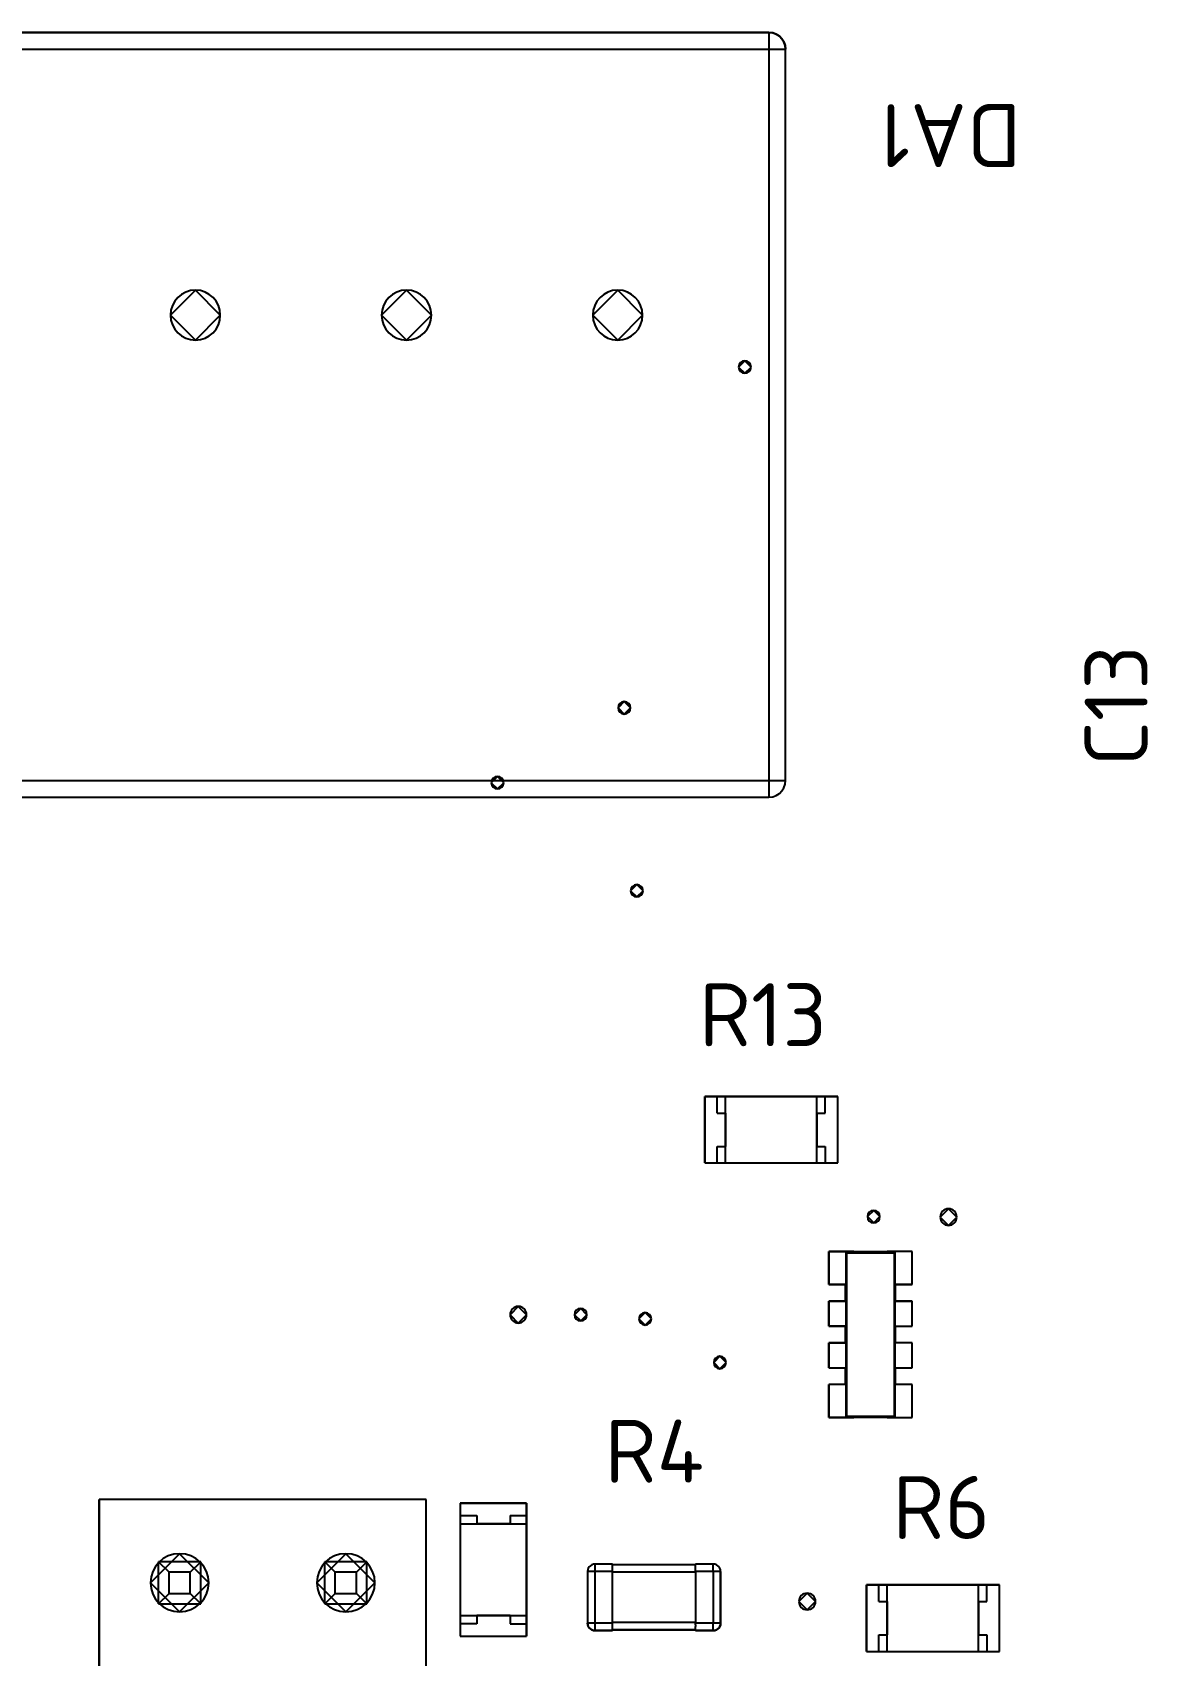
# Model space of a CAD drawing. Header units: inches. Extents: x 5 to 589, y -420 to -5.
# Drawn here: x 98.04 to 124.87, y -105.65 to -66.6 of the extents above; entities that cross this region are included whole.
import ezdxf

# ---------------------------------------------------------------- set-up
doc = ezdxf.new("R2010")
doc.units = ezdxf.units.IN
doc.header["$MEASUREMENT"] = 0
doc.styles.add('ISOCPEUR0', font='isocpeur.ttf', dxfattribs={"height": 2.87999})

msp = doc.modelspace()

# ---------------------------------------------------------------- linework, layer by layer
at = {"color": 7, "true_color": 0xffffff}
for p, q in [((115.763, -66.604), (72.963, -66.604)), ((72.963, -66.604), (115.763, -66.604)), ((115.853, -66.614), (115.763, -66.604)), ((115.763, -66.604), (115.853, -66.614)), ((115.763, -66.604), (115.763, -66.614)), ((115.763, -66.614), (115.763, -66.644)), ((115.763, -66.644), (115.763, -66.692)), ((115.763, -66.692), (115.763, -66.754)), ((115.763, -66.754), (115.763, -66.83)), ((115.937, -66.644), (115.853, -66.614)), ((115.853, -66.614), (115.937, -66.644)), ((116.013, -66.692), (115.937, -66.644)), ((115.937, -66.644), (116.013, -66.692)), ((116.075, -66.754), (116.013, -66.692)), ((116.013, -66.692), (116.075, -66.754)), ((116.123, -66.83), (116.075, -66.754)), ((116.075, -66.754), (116.123, -66.83)), ((72.963, -67.004), (115.763, -67.004)), ((115.763, -66.83), (115.763, -66.914)), ((115.763, -66.914), (115.763, -67.004)), ((115.763, -67.004), (115.763, -84.604)), ((115.763, -67.004), (115.853, -67.004)), ((115.853, -67.004), (115.937, -67.004)), ((115.937, -67.004), (116.013, -67.004)), ((116.013, -67.004), (116.075, -67.004)), ((116.075, -67.004), (116.123, -67.004)), ((116.153, -66.914), (116.123, -66.83)), ((116.123, -66.83), (116.153, -66.914)), ((116.123, -67.004), (116.153, -67.004)), ((116.163, -67.004), (116.153, -66.914)), ((116.153, -66.914), (116.163, -67.004)), ((116.153, -67.004), (116.163, -67.004)), ((116.163, -84.604), (116.163, -67.004)), ((116.163, -84.604), (116.163, -67.004)), ((72.963, -84.604), (115.763, -84.604)), ((115.763, -84.604), (115.763, -84.692)), ((115.763, -84.604), (115.853, -84.604)), ((115.763, -84.692), (115.763, -84.778)), ((115.853, -84.604), (115.937, -84.604)), ((115.937, -84.604), (116.013, -84.604)), ((116.013, -84.604), (116.075, -84.604)), ((116.075, -84.604), (116.123, -84.604)), ((116.123, -84.604), (116.153, -84.604)), ((116.123, -84.778), (116.153, -84.692)), ((116.123, -84.778), (116.153, -84.692)), ((116.153, -84.692), (116.163, -84.604)), ((116.153, -84.692), (116.163, -84.604)), ((116.153, -84.604), (116.163, -84.604)), ((72.963, -85.004), (115.763, -85.004)), ((72.963, -85.004), (115.763, -85.004)), ((115.763, -84.778), (115.763, -84.854)), ((115.763, -84.854), (115.763, -84.916)), ((115.763, -84.916), (115.763, -84.964)), ((115.763, -84.964), (115.763, -84.994)), ((115.763, -85.004), (115.853, -84.994)), ((115.763, -85.004), (115.853, -84.994)), ((115.763, -84.994), (115.763, -85.004)), ((115.853, -84.994), (115.937, -84.964)), ((115.853, -84.994), (115.937, -84.964)), ((115.937, -84.964), (116.013, -84.916)), ((115.937, -84.964), (116.013, -84.916)), ((116.013, -84.916), (116.075, -84.854)), ((116.013, -84.916), (116.075, -84.854)), ((116.075, -84.854), (116.123, -84.778)), ((116.075, -84.854), (116.123, -84.778)), ((114.217, -92.204), (114.217, -93.804)), ((114.517, -92.204), (114.217, -92.204)), ((114.217, -93.804), (114.217, -92.204)), ((114.217, -92.204), (114.517, -92.204)), ((114.717, -92.204), (114.517, -92.204)), ((114.517, -92.204), (117.117, -92.204)), ((114.517, -92.604), (114.517, -92.204)), ((116.917, -92.204), (114.717, -92.204)), ((114.717, -92.204), (116.917, -92.204)), ((114.717, -93.804), (114.717, -92.204)), ((117.117, -92.204), (116.917, -92.204)), ((116.917, -93.804), (116.917, -92.204)), ((117.417, -92.204), (117.117, -92.204)), ((117.117, -92.604), (117.117, -92.204)), ((117.117, -92.204), (117.417, -92.204)), ((117.417, -93.804), (117.417, -92.204)), ((117.417, -93.804), (117.417, -92.204)), ((114.517, -92.604), (114.717, -92.604)), ((114.717, -92.604), (114.717, -93.404)), ((116.917, -92.604), (117.117, -92.604)), ((116.917, -92.604), (116.917, -93.404)), ((114.517, -93.404), (114.717, -93.404)), ((114.517, -93.804), (114.517, -93.404)), ((116.917, -93.404), (117.117, -93.404)), ((117.117, -93.404), (117.117, -93.804)), ((114.217, -93.804), (114.517, -93.804)), ((114.217, -93.804), (114.517, -93.804)), ((114.517, -93.804), (114.717, -93.804)), ((114.517, -93.804), (117.117, -93.804)), ((114.717, -93.804), (116.917, -93.804)), ((114.717, -93.804), (116.917, -93.804)), ((116.917, -93.804), (117.117, -93.804)), ((117.117, -93.804), (117.417, -93.804)), ((117.117, -93.804), (117.417, -93.804)), ((117.617, -95.93), (117.207, -95.93)), ((117.207, -95.93), (117.207, -96.73)), ((117.207, -96.73), (117.207, -95.93)), ((117.207, -95.93), (117.617, -95.93)), ((117.807, -95.93), (117.617, -95.93)), ((117.617, -95.95), (117.617, -95.93)), ((117.617, -95.93), (117.807, -95.93)), ((117.617, -95.94), (118.797, -95.94)), ((117.617, -96.73), (117.617, -95.95)), ((117.633, -95.966), (117.617, -95.95)), ((117.617, -95.95), (118.797, -95.95)), ((117.633, -99.894), (117.633, -95.966)), ((117.633, -95.966), (118.781, -95.966)), ((117.807, -95.94), (117.807, -95.93)), ((117.807, -95.94), (117.807, -95.93)), ((118.607, -95.94), (117.807, -95.94)), ((118.797, -95.93), (118.607, -95.93)), ((118.607, -95.93), (118.607, -95.94)), ((118.607, -95.93), (118.797, -95.93)), ((118.607, -95.94), (118.607, -95.93)), ((118.781, -95.966), (118.797, -95.95)), ((118.781, -99.894), (118.781, -95.966)), ((119.207, -95.93), (118.797, -95.93)), ((118.797, -95.95), (118.797, -95.93)), ((119.207, -95.93), (118.797, -95.93)), ((118.797, -96.73), (118.797, -95.95)), ((119.207, -96.73), (119.207, -95.93)), ((119.207, -96.73), (119.207, -95.93)), ((117.207, -96.73), (117.607, -96.73)), ((117.617, -96.73), (117.207, -96.73)), ((117.607, -96.73), (117.607, -97.13)), ((117.607, -97.13), (117.607, -96.73)), ((117.617, -97.13), (117.617, -96.73)), ((119.207, -96.73), (118.797, -96.73)), ((118.797, -97.13), (118.797, -96.73)), ((118.807, -97.13), (118.807, -96.73)), ((118.807, -96.73), (119.207, -96.73)), ((118.807, -97.13), (118.807, -96.73)), ((117.607, -97.13), (117.207, -97.13)), ((117.207, -97.13), (117.207, -97.73)), ((117.207, -97.73), (117.207, -97.13)), ((117.207, -97.13), (117.617, -97.13)), ((117.617, -97.73), (117.617, -97.13)), ((118.797, -97.13), (119.207, -97.13)), ((118.797, -97.73), (118.797, -97.13)), ((119.207, -97.13), (118.807, -97.13)), ((119.207, -97.73), (119.207, -97.13)), ((119.207, -97.73), (119.207, -97.13)), ((117.207, -97.73), (117.607, -97.73)), ((117.617, -97.73), (117.207, -97.73)), ((117.607, -97.73), (117.607, -98.13)), ((117.607, -98.13), (117.607, -97.73)), ((117.617, -98.13), (117.617, -97.73)), ((118.797, -97.73), (119.207, -97.73)), ((118.797, -98.13), (118.797, -97.73)), ((118.807, -98.13), (118.807, -97.73)), ((118.807, -97.73), (119.207, -97.73)), ((118.807, -98.13), (118.807, -97.73)), ((117.607, -98.13), (117.207, -98.13)), ((117.207, -98.13), (117.207, -98.73)), ((117.207, -98.73), (117.207, -98.13)), ((117.207, -98.13), (117.617, -98.13)), ((117.617, -98.73), (117.617, -98.13)), ((119.207, -98.13), (118.797, -98.13)), ((118.797, -98.73), (118.797, -98.13)), ((119.207, -98.13), (118.807, -98.13)), ((119.207, -98.73), (119.207, -98.13)), ((119.207, -98.73), (119.207, -98.13)), ((117.207, -98.73), (117.607, -98.73)), ((117.207, -98.73), (117.617, -98.73)), ((117.607, -98.73), (117.607, -99.13)), ((117.607, -99.13), (117.607, -98.73)), ((117.617, -99.13), (117.617, -98.73)), ((118.797, -98.73), (119.207, -98.73)), ((118.797, -99.13), (118.797, -98.73)), ((118.807, -99.13), (118.807, -98.73)), ((118.807, -98.73), (119.207, -98.73)), ((118.807, -99.13), (118.807, -98.73)), ((117.607, -99.13), (117.207, -99.13)), ((117.207, -99.13), (117.207, -99.93)), ((117.617, -99.13), (117.207, -99.13)), ((117.207, -99.93), (117.207, -99.13)), ((117.617, -99.91), (117.617, -99.13)), ((119.207, -99.13), (118.797, -99.13)), ((118.797, -99.91), (118.797, -99.13)), ((119.207, -99.13), (118.807, -99.13)), ((119.207, -99.93), (119.207, -99.13)), ((119.207, -99.93), (119.207, -99.13)), ((117.207, -99.93), (117.617, -99.93)), ((117.617, -99.93), (117.207, -99.93)), ((117.617, -99.91), (117.633, -99.894)), ((117.617, -99.93), (117.617, -99.91)), ((117.617, -99.91), (118.797, -99.91)), ((117.617, -99.92), (118.797, -99.92)), ((117.617, -99.93), (117.807, -99.93)), ((117.807, -99.93), (117.617, -99.93)), ((117.633, -99.894), (118.781, -99.894)), ((117.807, -99.93), (117.807, -99.92)), ((117.807, -99.92), (118.607, -99.92)), ((117.807, -99.93), (117.807, -99.92)), ((118.607, -99.92), (118.607, -99.93)), ((118.607, -99.93), (118.607, -99.92)), ((118.607, -99.93), (118.797, -99.93)), ((118.607, -99.93), (118.797, -99.93)), ((118.797, -99.91), (118.781, -99.894)), ((118.797, -99.93), (118.797, -99.91)), ((118.797, -99.93), (119.207, -99.93)), ((118.797, -99.93), (119.207, -99.93)), ((99.645, -101.904), (99.645, -113.904)), ((107.519, -101.904), (99.645, -101.904)), ((99.645, -113.904), (99.645, -101.904)), ((107.519, -101.904), (99.645, -101.904)), ((107.519, -113.904), (107.519, -101.904)), ((107.519, -113.904), (107.519, -101.904)), ((109.933, -101.988), (108.333, -101.988)), ((108.333, -101.988), (108.333, -102.288)), ((108.333, -101.988), (108.333, -102.288)), ((108.333, -101.988), (109.933, -101.988)), ((108.333, -102.288), (108.333, -102.488)), ((108.333, -102.288), (108.333, -104.888)), ((108.333, -102.288), (108.733, -102.288)), ((108.733, -102.288), (108.733, -102.488)), ((109.533, -102.288), (109.933, -102.288)), ((109.533, -102.288), (109.533, -102.488)), ((109.933, -102.288), (109.933, -101.988)), ((109.933, -101.988), (109.933, -102.288)), ((109.933, -102.488), (109.933, -102.288)), ((109.933, -102.288), (109.933, -104.888)), ((108.333, -102.488), (108.333, -104.688)), ((108.333, -102.488), (108.333, -104.688)), ((108.333, -102.488), (109.933, -102.488)), ((109.533, -102.488), (108.733, -102.488)), ((109.933, -104.688), (109.933, -102.488)), ((109.933, -102.488), (109.933, -104.688)), ((101.075, -104.412), (101.075, -103.396)), ((101.329, -103.65), (101.075, -103.396)), ((102.091, -103.396), (101.075, -103.396)), ((101.837, -103.65), (102.091, -103.396)), ((102.091, -104.412), (102.091, -103.396)), ((106.091, -103.396), (105.075, -103.396)), ((105.329, -103.65), (105.075, -103.396)), ((105.075, -104.412), (105.075, -103.396)), ((105.837, -103.65), (106.091, -103.396)), ((106.091, -104.412), (106.091, -103.396)), ((111.501, -103.472), (111.467, -103.494)), ((111.501, -103.472), (111.467, -103.494)), ((111.539, -103.458), (111.501, -103.472)), ((111.539, -103.458), (111.501, -103.472)), ((111.579, -103.454), (111.539, -103.458)), ((111.579, -103.454), (111.539, -103.458)), ((111.999, -103.454), (111.579, -103.454)), ((111.999, -103.454), (111.579, -103.454)), ((111.579, -103.458), (111.579, -103.454)), ((111.579, -103.472), (111.579, -103.458)), ((111.579, -103.494), (111.579, -103.472)), ((111.999, -103.47), (111.999, -103.454)), ((111.999, -103.458), (111.999, -103.454)), ((111.999, -103.472), (111.999, -103.458)), ((113.999, -103.47), (111.999, -103.47)), ((113.999, -103.47), (111.999, -103.47)), ((111.999, -103.494), (111.999, -103.472)), ((114.419, -103.454), (113.999, -103.454)), ((113.999, -103.454), (113.999, -103.47)), ((113.999, -103.458), (113.999, -103.454)), ((114.419, -103.454), (113.999, -103.454)), ((113.999, -103.472), (113.999, -103.458)), ((113.999, -103.494), (113.999, -103.472)), ((114.461, -103.458), (114.419, -103.454)), ((114.461, -103.458), (114.419, -103.454)), ((114.419, -103.458), (114.419, -103.454)), ((114.419, -103.472), (114.419, -103.458)), ((114.419, -103.494), (114.419, -103.472)), ((114.499, -103.472), (114.461, -103.458)), ((114.499, -103.472), (114.461, -103.458)), ((114.533, -103.494), (114.499, -103.472)), ((114.533, -103.494), (114.499, -103.472)), ((101.329, -104.158), (101.329, -103.65)), ((101.837, -103.65), (101.329, -103.65)), ((101.837, -104.158), (101.837, -103.65)), ((105.837, -103.65), (105.329, -103.65)), ((105.329, -104.158), (105.329, -103.65)), ((105.837, -104.158), (105.837, -103.65)), ((111.405, -103.594), (111.399, -103.634)), ((111.405, -103.594), (111.399, -103.634)), ((111.399, -103.634), (111.399, -104.874)), ((111.399, -103.634), (111.399, -104.874)), ((111.405, -103.634), (111.399, -103.634)), ((111.417, -103.556), (111.405, -103.594)), ((111.417, -103.556), (111.405, -103.594)), ((111.417, -103.634), (111.405, -103.634)), ((111.439, -103.522), (111.417, -103.556)), ((111.439, -103.522), (111.417, -103.556)), ((111.439, -103.634), (111.417, -103.634)), ((111.467, -103.494), (111.439, -103.522)), ((111.467, -103.494), (111.439, -103.522)), ((111.467, -103.634), (111.439, -103.634)), ((111.501, -103.634), (111.467, -103.634)), ((111.539, -103.634), (111.501, -103.634)), ((111.579, -103.634), (111.539, -103.634)), ((111.579, -103.522), (111.579, -103.494)), ((111.579, -103.556), (111.579, -103.522)), ((111.579, -103.594), (111.579, -103.556)), ((111.579, -103.634), (111.579, -103.594)), ((111.579, -104.874), (111.579, -103.634)), ((111.999, -103.634), (111.579, -103.634)), ((111.999, -103.522), (111.999, -103.494)), ((111.999, -103.556), (111.999, -103.522)), ((111.999, -103.594), (111.999, -103.556)), ((111.999, -103.634), (111.999, -103.594)), ((111.999, -104.874), (111.999, -103.634)), ((113.999, -103.65), (111.999, -103.65)), ((113.999, -103.522), (113.999, -103.494)), ((113.999, -103.556), (113.999, -103.522)), ((113.999, -103.594), (113.999, -103.556)), ((113.999, -103.634), (113.999, -103.594)), ((113.999, -103.634), (113.999, -104.874)), ((114.419, -103.634), (113.999, -103.634)), ((114.419, -103.522), (114.419, -103.494)), ((114.419, -103.556), (114.419, -103.522)), ((114.419, -103.594), (114.419, -103.556)), ((114.419, -103.634), (114.419, -103.594)), ((114.419, -103.634), (114.419, -104.874)), ((114.461, -103.634), (114.419, -103.634)), ((114.499, -103.634), (114.461, -103.634)), ((114.533, -103.634), (114.499, -103.634)), ((114.561, -103.522), (114.533, -103.494)), ((114.561, -103.522), (114.533, -103.494)), ((114.561, -103.634), (114.533, -103.634)), ((114.583, -103.556), (114.561, -103.522)), ((114.583, -103.556), (114.561, -103.522)), ((114.583, -103.634), (114.561, -103.634)), ((114.595, -103.594), (114.583, -103.556)), ((114.595, -103.594), (114.583, -103.556)), ((114.595, -103.634), (114.583, -103.634)), ((114.599, -103.634), (114.595, -103.594)), ((114.599, -103.634), (114.595, -103.594)), ((114.599, -103.634), (114.595, -103.634)), ((114.599, -104.874), (114.599, -103.634)), ((114.599, -103.634), (114.599, -104.874)), ((101.075, -104.412), (101.329, -104.158)), ((101.329, -104.158), (101.837, -104.158)), ((102.091, -104.412), (101.837, -104.158)), ((105.075, -104.412), (105.329, -104.158)), ((105.329, -104.158), (105.837, -104.158)), ((106.091, -104.412), (105.837, -104.158)), ((118.107, -103.954), (118.107, -105.554)), ((118.407, -103.954), (118.107, -103.954)), ((118.107, -105.554), (118.107, -103.954)), ((118.107, -103.954), (118.407, -103.954)), ((118.607, -103.954), (118.407, -103.954)), ((118.407, -103.954), (121.007, -103.954)), ((118.407, -104.354), (118.407, -103.954)), ((120.807, -103.954), (118.607, -103.954)), ((118.607, -103.954), (120.807, -103.954)), ((118.607, -105.554), (118.607, -103.954)), ((121.007, -103.954), (120.807, -103.954)), ((120.807, -105.554), (120.807, -103.954)), ((121.307, -103.954), (121.007, -103.954)), ((121.007, -104.354), (121.007, -103.954)), ((121.007, -103.954), (121.307, -103.954)), ((121.307, -105.554), (121.307, -103.954)), ((121.307, -105.554), (121.307, -103.954)), ((101.075, -104.412), (102.091, -104.412)), ((105.075, -104.412), (106.091, -104.412)), ((118.407, -104.354), (118.607, -104.354)), ((118.607, -104.354), (118.607, -105.154)), ((120.807, -104.354), (121.007, -104.354)), ((120.807, -104.354), (120.807, -105.154)), ((108.333, -104.688), (108.333, -104.888)), ((108.333, -104.688), (109.933, -104.688)), ((108.333, -104.888), (108.333, -105.188)), ((108.333, -104.888), (108.333, -105.188)), ((108.733, -104.888), (108.333, -104.888)), ((108.733, -104.688), (108.733, -104.888)), ((109.533, -104.688), (108.733, -104.688)), ((109.533, -104.688), (109.533, -104.888)), ((109.533, -104.888), (109.933, -104.888)), ((109.933, -104.888), (109.933, -104.688)), ((109.933, -105.188), (109.933, -104.888)), ((109.933, -104.888), (109.933, -105.188)), ((111.399, -104.874), (111.405, -104.914)), ((111.405, -104.914), (111.399, -104.874)), ((111.405, -104.874), (111.399, -104.874)), ((111.417, -104.874), (111.405, -104.874)), ((111.405, -104.914), (111.417, -104.952)), ((111.417, -104.952), (111.405, -104.914)), ((111.439, -104.874), (111.417, -104.874)), ((111.417, -104.952), (111.439, -104.986)), ((111.439, -104.986), (111.417, -104.952)), ((111.467, -104.874), (111.439, -104.874)), ((111.439, -104.986), (111.467, -105.014)), ((111.467, -105.014), (111.439, -104.986)), ((111.501, -104.874), (111.467, -104.874)), ((111.467, -105.014), (111.501, -105.036)), ((111.501, -105.036), (111.467, -105.014)), ((111.539, -104.874), (111.501, -104.874)), ((111.501, -105.036), (111.539, -105.05)), ((111.539, -105.05), (111.501, -105.036)), ((111.579, -104.874), (111.539, -104.874)), ((111.579, -104.914), (111.579, -104.874)), ((111.999, -104.874), (111.579, -104.874)), ((111.579, -104.952), (111.579, -104.914)), ((111.579, -104.986), (111.579, -104.952)), ((111.579, -105.014), (111.579, -104.986)), ((111.579, -105.036), (111.579, -105.014)), ((111.579, -105.05), (111.579, -105.036)), ((113.999, -104.858), (111.999, -104.858)), ((111.999, -104.914), (111.999, -104.874)), ((111.999, -104.952), (111.999, -104.914)), ((111.999, -104.986), (111.999, -104.952)), ((111.999, -105.014), (111.999, -104.986)), ((111.999, -105.036), (111.999, -105.014)), ((111.999, -105.05), (111.999, -105.036)), ((111.999, -105.054), (111.999, -105.038)), ((111.999, -105.038), (113.999, -105.038)), ((113.999, -105.038), (111.999, -105.038)), ((113.999, -104.914), (113.999, -104.874)), ((114.419, -104.874), (113.999, -104.874)), ((113.999, -104.914), (113.999, -104.952)), ((113.999, -104.986), (113.999, -104.952)), ((113.999, -105.014), (113.999, -104.986)), ((113.999, -105.036), (113.999, -105.014)), ((113.999, -105.05), (113.999, -105.036)), ((113.999, -105.038), (113.999, -105.054)), ((114.419, -104.914), (114.419, -104.874)), ((114.461, -104.874), (114.419, -104.874)), ((114.419, -104.952), (114.419, -104.914)), ((114.419, -104.986), (114.419, -104.952)), ((114.419, -105.014), (114.419, -104.986)), ((114.419, -105.036), (114.419, -105.014)), ((114.419, -105.05), (114.419, -105.036)), ((114.499, -104.874), (114.461, -104.874)), ((114.461, -105.05), (114.499, -105.036)), ((114.499, -105.036), (114.461, -105.05)), ((114.533, -104.874), (114.499, -104.874)), ((114.499, -105.036), (114.533, -105.014)), ((114.533, -105.014), (114.499, -105.036)), ((114.561, -104.874), (114.533, -104.874)), ((114.533, -105.014), (114.561, -104.986)), ((114.561, -104.986), (114.533, -105.014)), ((114.583, -104.874), (114.561, -104.874)), ((114.561, -104.986), (114.583, -104.952)), ((114.583, -104.952), (114.561, -104.986)), ((114.595, -104.874), (114.583, -104.874)), ((114.583, -104.952), (114.595, -104.914)), ((114.595, -104.914), (114.583, -104.952)), ((114.595, -104.914), (114.599, -104.874)), ((114.599, -104.874), (114.595, -104.914)), ((114.599, -104.874), (114.595, -104.874)), ((108.333, -105.188), (109.933, -105.188)), ((108.333, -105.188), (109.933, -105.188)), ((111.539, -105.05), (111.579, -105.054)), ((111.579, -105.054), (111.539, -105.05)), ((111.579, -105.054), (111.579, -105.05)), ((111.579, -105.054), (111.999, -105.054)), ((111.999, -105.054), (111.579, -105.054)), ((111.999, -105.054), (111.999, -105.05)), ((113.999, -105.054), (113.999, -105.05)), ((113.999, -105.054), (114.419, -105.054)), ((114.419, -105.054), (113.999, -105.054)), ((114.419, -105.054), (114.461, -105.05)), ((114.461, -105.05), (114.419, -105.054)), ((114.419, -105.054), (114.419, -105.05)), ((118.407, -105.154), (118.607, -105.154)), ((118.407, -105.554), (118.407, -105.154)), ((120.807, -105.154), (121.007, -105.154)), ((121.007, -105.154), (121.007, -105.554)), ((118.107, -105.554), (118.407, -105.554)), ((118.107, -105.554), (118.407, -105.554)), ((118.407, -105.554), (118.607, -105.554)), ((118.407, -105.554), (121.007, -105.554)), ((118.607, -105.554), (120.807, -105.554)), ((118.607, -105.554), (120.807, -105.554)), ((120.807, -105.554), (121.007, -105.554)), ((121.007, -105.554), (121.307, -105.554)), ((121.007, -105.554), (121.307, -105.554))]:
    msp.add_line(p, q, dxfattribs=at)
at = {"color": 18, "true_color": 0x000000}
for p, q in [((115.763, -66.604), (72.963, -66.604)), ((72.963, -66.604), (115.763, -66.604)), ((115.853, -66.614), (115.763, -66.604)), ((115.763, -66.604), (115.853, -66.614)), ((115.763, -66.604), (115.763, -66.614)), ((115.763, -66.614), (115.763, -66.644)), ((115.763, -66.644), (115.763, -66.692)), ((115.763, -66.692), (115.763, -66.754)), ((115.763, -66.754), (115.763, -66.83)), ((115.937, -66.644), (115.853, -66.614)), ((115.853, -66.614), (115.937, -66.644)), ((116.013, -66.692), (115.937, -66.644)), ((115.937, -66.644), (116.013, -66.692)), ((116.075, -66.754), (116.013, -66.692)), ((116.013, -66.692), (116.075, -66.754)), ((116.123, -66.83), (116.075, -66.754)), ((116.075, -66.754), (116.123, -66.83)), ((72.963, -67.004), (115.763, -67.004)), ((115.763, -66.83), (115.763, -66.914)), ((115.763, -66.914), (115.763, -67.004)), ((115.763, -67.004), (115.763, -84.604)), ((115.763, -67.004), (115.853, -67.004)), ((115.853, -67.004), (115.937, -67.004)), ((115.937, -67.004), (116.013, -67.004)), ((116.013, -67.004), (116.075, -67.004)), ((116.075, -67.004), (116.123, -67.004)), ((116.153, -66.914), (116.123, -66.83)), ((116.123, -66.83), (116.153, -66.914)), ((116.123, -67.004), (116.153, -67.004)), ((116.163, -67.004), (116.153, -66.914)), ((116.153, -66.914), (116.163, -67.004)), ((116.153, -67.004), (116.163, -67.004)), ((116.163, -84.604), (116.163, -67.004)), ((116.163, -84.604), (116.163, -67.004)), ((101.963, -72.804), (101.363, -73.404)), ((102.563, -73.404), (101.963, -72.804)), ((107.043, -72.804), (106.443, -73.404)), ((107.643, -73.404), (107.043, -72.804)), ((112.123, -72.804), (111.523, -73.404)), ((112.723, -73.404), (112.123, -72.804)), ((101.363, -73.404), (101.963, -74.004)), ((101.963, -74.004), (102.563, -73.404)), ((106.443, -73.404), (107.043, -74.004)), ((107.043, -74.004), (107.643, -73.404)), ((111.523, -73.404), (112.123, -74.004)), ((112.123, -74.004), (112.723, -73.404)), ((115.183, -74.504), (115.033, -74.654)), ((115.333, -74.654), (115.183, -74.504)), ((115.033, -74.654), (115.183, -74.804)), ((115.183, -74.804), (115.333, -74.654)), ((112.283, -82.704), (112.133, -82.854)), ((112.433, -82.854), (112.283, -82.704)), ((112.133, -82.854), (112.283, -83.004)), ((112.283, -83.004), (112.433, -82.854)), ((72.963, -84.604), (115.763, -84.604)), ((109.233, -84.504), (109.083, -84.654)), ((109.083, -84.654), (109.233, -84.804)), ((109.383, -84.654), (109.233, -84.504)), ((109.233, -84.804), (109.383, -84.654)), ((115.763, -84.604), (115.763, -84.692)), ((115.763, -84.604), (115.853, -84.604)), ((115.763, -84.692), (115.763, -84.778)), ((115.853, -84.604), (115.937, -84.604)), ((115.937, -84.604), (116.013, -84.604)), ((116.013, -84.604), (116.075, -84.604)), ((116.075, -84.604), (116.123, -84.604)), ((116.123, -84.604), (116.153, -84.604)), ((116.123, -84.778), (116.153, -84.692)), ((116.123, -84.778), (116.153, -84.692)), ((116.153, -84.692), (116.163, -84.604)), ((116.153, -84.692), (116.163, -84.604)), ((116.153, -84.604), (116.163, -84.604)), ((72.963, -85.004), (115.763, -85.004)), ((72.963, -85.004), (115.763, -85.004)), ((115.763, -84.778), (115.763, -84.854)), ((115.763, -84.854), (115.763, -84.916)), ((115.763, -84.916), (115.763, -84.964)), ((115.763, -84.964), (115.763, -84.994)), ((115.763, -85.004), (115.853, -84.994)), ((115.763, -85.004), (115.853, -84.994)), ((115.763, -84.994), (115.763, -85.004)), ((115.853, -84.994), (115.937, -84.964)), ((115.853, -84.994), (115.937, -84.964)), ((115.937, -84.964), (116.013, -84.916)), ((115.937, -84.964), (116.013, -84.916)), ((116.013, -84.916), (116.075, -84.854)), ((116.013, -84.916), (116.075, -84.854)), ((116.075, -84.854), (116.123, -84.778)), ((116.075, -84.854), (116.123, -84.778)), ((112.583, -87.104), (112.433, -87.254)), ((112.433, -87.254), (112.583, -87.404)), ((112.733, -87.254), (112.583, -87.104)), ((112.583, -87.404), (112.733, -87.254)), ((114.217, -92.204), (114.217, -93.804)), ((114.517, -92.204), (114.217, -92.204)), ((114.217, -93.804), (114.217, -92.204)), ((114.217, -92.204), (114.517, -92.204)), ((114.717, -92.204), (114.517, -92.204)), ((114.517, -92.204), (117.117, -92.204)), ((114.517, -92.604), (114.517, -92.204)), ((116.917, -92.204), (114.717, -92.204)), ((114.717, -92.204), (116.917, -92.204)), ((114.717, -93.804), (114.717, -92.204)), ((117.117, -92.204), (116.917, -92.204)), ((116.917, -93.804), (116.917, -92.204)), ((117.417, -92.204), (117.117, -92.204)), ((117.117, -92.604), (117.117, -92.204)), ((117.117, -92.204), (117.417, -92.204)), ((117.417, -93.804), (117.417, -92.204)), ((117.417, -93.804), (117.417, -92.204)), ((114.517, -92.604), (114.717, -92.604)), ((114.717, -92.604), (114.717, -93.404)), ((116.917, -92.604), (117.117, -92.604)), ((116.917, -92.604), (116.917, -93.404)), ((114.517, -93.404), (114.717, -93.404)), ((114.517, -93.804), (114.517, -93.404)), ((116.917, -93.404), (117.117, -93.404)), ((117.117, -93.404), (117.117, -93.804)), ((114.217, -93.804), (114.517, -93.804)), ((114.217, -93.804), (114.517, -93.804)), ((114.517, -93.804), (114.717, -93.804)), ((114.517, -93.804), (117.117, -93.804)), ((114.717, -93.804), (116.917, -93.804)), ((114.717, -93.804), (116.917, -93.804)), ((116.917, -93.804), (117.117, -93.804)), ((117.117, -93.804), (117.417, -93.804)), ((117.117, -93.804), (117.417, -93.804)), ((118.283, -94.944), (118.133, -95.094)), ((118.133, -95.094), (118.283, -95.244)), ((118.433, -95.094), (118.283, -94.944)), ((118.283, -95.244), (118.433, -95.094)), ((120.083, -94.904), (119.883, -95.104)), ((119.883, -95.104), (120.083, -95.304)), ((120.283, -95.104), (120.083, -94.904)), ((120.083, -95.304), (120.283, -95.104)), ((117.617, -95.93), (117.207, -95.93)), ((117.207, -95.93), (117.207, -96.73)), ((117.207, -96.73), (117.207, -95.93)), ((117.207, -95.93), (117.617, -95.93)), ((117.807, -95.93), (117.617, -95.93)), ((117.617, -95.95), (117.617, -95.93)), ((117.617, -95.93), (117.807, -95.93)), ((117.617, -95.94), (118.797, -95.94)), ((117.617, -96.73), (117.617, -95.95)), ((117.633, -95.966), (117.617, -95.95)), ((117.617, -95.95), (118.797, -95.95)), ((117.633, -99.894), (117.633, -95.966)), ((117.633, -95.966), (118.781, -95.966)), ((117.807, -95.94), (117.807, -95.93)), ((117.807, -95.94), (117.807, -95.93)), ((118.607, -95.94), (117.807, -95.94)), ((118.797, -95.93), (118.607, -95.93)), ((118.607, -95.93), (118.607, -95.94)), ((118.607, -95.93), (118.797, -95.93)), ((118.607, -95.94), (118.607, -95.93)), ((118.781, -95.966), (118.797, -95.95)), ((118.781, -99.894), (118.781, -95.966)), ((119.207, -95.93), (118.797, -95.93)), ((118.797, -95.95), (118.797, -95.93)), ((119.207, -95.93), (118.797, -95.93)), ((118.797, -96.73), (118.797, -95.95)), ((119.207, -96.73), (119.207, -95.93)), ((119.207, -96.73), (119.207, -95.93)), ((117.207, -96.73), (117.607, -96.73)), ((117.617, -96.73), (117.207, -96.73)), ((117.607, -96.73), (117.607, -97.13)), ((117.607, -97.13), (117.607, -96.73)), ((117.617, -97.13), (117.617, -96.73)), ((119.207, -96.73), (118.797, -96.73)), ((118.797, -97.13), (118.797, -96.73)), ((118.807, -97.13), (118.807, -96.73)), ((118.807, -96.73), (119.207, -96.73)), ((118.807, -97.13), (118.807, -96.73)), ((117.607, -97.13), (117.207, -97.13)), ((117.207, -97.13), (117.207, -97.73)), ((117.207, -97.73), (117.207, -97.13)), ((117.207, -97.13), (117.617, -97.13)), ((117.617, -97.73), (117.617, -97.13)), ((118.797, -97.13), (119.207, -97.13)), ((118.797, -97.73), (118.797, -97.13)), ((119.207, -97.13), (118.807, -97.13)), ((119.207, -97.73), (119.207, -97.13)), ((119.207, -97.73), (119.207, -97.13)), ((109.733, -97.254), (109.533, -97.454)), ((109.533, -97.454), (109.733, -97.654)), ((109.933, -97.454), (109.733, -97.254)), ((109.733, -97.654), (109.933, -97.454)), ((111.233, -97.304), (111.083, -97.454)), ((111.083, -97.454), (111.233, -97.604)), ((111.383, -97.454), (111.233, -97.304)), ((111.233, -97.604), (111.383, -97.454)), ((112.783, -97.404), (112.633, -97.554)), ((112.633, -97.554), (112.783, -97.704)), ((112.933, -97.554), (112.783, -97.404)), ((112.783, -97.704), (112.933, -97.554)), ((117.207, -97.73), (117.607, -97.73)), ((117.617, -97.73), (117.207, -97.73)), ((117.607, -97.73), (117.607, -98.13)), ((117.607, -98.13), (117.607, -97.73)), ((117.617, -98.13), (117.617, -97.73)), ((118.797, -97.73), (119.207, -97.73)), ((118.797, -98.13), (118.797, -97.73)), ((118.807, -98.13), (118.807, -97.73)), ((118.807, -97.73), (119.207, -97.73)), ((118.807, -98.13), (118.807, -97.73)), ((117.607, -98.13), (117.207, -98.13)), ((117.207, -98.13), (117.207, -98.73)), ((117.207, -98.73), (117.207, -98.13)), ((117.207, -98.13), (117.617, -98.13)), ((117.617, -98.73), (117.617, -98.13)), ((119.207, -98.13), (118.797, -98.13)), ((118.797, -98.73), (118.797, -98.13)), ((119.207, -98.13), (118.807, -98.13)), ((119.207, -98.73), (119.207, -98.13)), ((119.207, -98.73), (119.207, -98.13)), ((114.583, -98.454), (114.433, -98.604)), ((114.433, -98.604), (114.583, -98.754)), ((114.733, -98.604), (114.583, -98.454)), ((114.583, -98.754), (114.733, -98.604)), ((117.207, -98.73), (117.607, -98.73)), ((117.207, -98.73), (117.617, -98.73)), ((117.607, -98.73), (117.607, -99.13)), ((117.607, -99.13), (117.607, -98.73)), ((117.617, -99.13), (117.617, -98.73)), ((118.797, -98.73), (119.207, -98.73)), ((118.797, -99.13), (118.797, -98.73)), ((118.807, -99.13), (118.807, -98.73)), ((118.807, -98.73), (119.207, -98.73)), ((118.807, -99.13), (118.807, -98.73)), ((117.607, -99.13), (117.207, -99.13)), ((117.207, -99.13), (117.207, -99.93)), ((117.617, -99.13), (117.207, -99.13)), ((117.207, -99.93), (117.207, -99.13)), ((117.617, -99.91), (117.617, -99.13)), ((119.207, -99.13), (118.797, -99.13)), ((118.797, -99.91), (118.797, -99.13)), ((119.207, -99.13), (118.807, -99.13)), ((119.207, -99.93), (119.207, -99.13)), ((119.207, -99.93), (119.207, -99.13)), ((117.207, -99.93), (117.617, -99.93)), ((117.617, -99.93), (117.207, -99.93)), ((117.617, -99.91), (117.633, -99.894)), ((117.617, -99.93), (117.617, -99.91)), ((117.617, -99.91), (118.797, -99.91)), ((117.617, -99.92), (118.797, -99.92)), ((117.617, -99.93), (117.807, -99.93)), ((117.807, -99.93), (117.617, -99.93)), ((117.633, -99.894), (118.781, -99.894)), ((117.807, -99.93), (117.807, -99.92)), ((117.807, -99.92), (118.607, -99.92)), ((117.807, -99.93), (117.807, -99.92)), ((118.607, -99.92), (118.607, -99.93)), ((118.607, -99.93), (118.607, -99.92)), ((118.607, -99.93), (118.797, -99.93)), ((118.607, -99.93), (118.797, -99.93)), ((118.797, -99.91), (118.781, -99.894)), ((118.797, -99.93), (118.797, -99.91)), ((118.797, -99.93), (119.207, -99.93)), ((118.797, -99.93), (119.207, -99.93)), ((99.645, -101.904), (99.645, -113.904)), ((107.519, -101.904), (99.645, -101.904)), ((99.645, -113.904), (99.645, -101.904)), ((107.519, -101.904), (99.645, -101.904)), ((107.519, -113.904), (107.519, -101.904)), ((107.519, -113.904), (107.519, -101.904)), ((109.933, -101.988), (108.333, -101.988)), ((108.333, -101.988), (108.333, -102.288)), ((108.333, -101.988), (108.333, -102.288)), ((108.333, -101.988), (109.933, -101.988)), ((108.333, -102.288), (108.333, -102.488)), ((108.333, -102.288), (108.333, -104.888)), ((108.333, -102.288), (108.733, -102.288)), ((108.733, -102.288), (108.733, -102.488)), ((109.533, -102.288), (109.933, -102.288)), ((109.533, -102.288), (109.533, -102.488)), ((109.933, -102.288), (109.933, -101.988)), ((109.933, -101.988), (109.933, -102.288)), ((109.933, -102.488), (109.933, -102.288)), ((109.933, -102.288), (109.933, -104.888)), ((108.333, -102.488), (108.333, -104.688)), ((108.333, -102.488), (108.333, -104.688)), ((108.333, -102.488), (109.933, -102.488)), ((109.533, -102.488), (108.733, -102.488)), ((109.933, -104.688), (109.933, -102.488)), ((109.933, -102.488), (109.933, -104.688)), ((101.583, -103.204), (100.883, -103.904)), ((101.075, -104.412), (101.075, -103.396)), ((101.329, -103.65), (101.075, -103.396)), ((102.091, -103.396), (101.075, -103.396)), ((102.283, -103.904), (101.583, -103.204)), ((101.837, -103.65), (102.091, -103.396)), ((102.091, -104.412), (102.091, -103.396)), ((105.583, -103.204), (104.883, -103.904)), ((106.091, -103.396), (105.075, -103.396)), ((105.329, -103.65), (105.075, -103.396)), ((105.075, -104.412), (105.075, -103.396)), ((106.283, -103.904), (105.583, -103.204)), ((105.837, -103.65), (106.091, -103.396)), ((106.091, -104.412), (106.091, -103.396)), ((111.501, -103.472), (111.467, -103.494)), ((111.501, -103.472), (111.467, -103.494)), ((111.539, -103.458), (111.501, -103.472)), ((111.539, -103.458), (111.501, -103.472)), ((111.579, -103.454), (111.539, -103.458)), ((111.579, -103.454), (111.539, -103.458)), ((111.999, -103.454), (111.579, -103.454)), ((111.999, -103.454), (111.579, -103.454)), ((111.579, -103.458), (111.579, -103.454)), ((111.579, -103.472), (111.579, -103.458)), ((111.579, -103.494), (111.579, -103.472)), ((111.999, -103.47), (111.999, -103.454)), ((111.999, -103.458), (111.999, -103.454)), ((111.999, -103.472), (111.999, -103.458)), ((113.999, -103.47), (111.999, -103.47)), ((113.999, -103.47), (111.999, -103.47)), ((111.999, -103.494), (111.999, -103.472)), ((114.419, -103.454), (113.999, -103.454)), ((113.999, -103.454), (113.999, -103.47)), ((113.999, -103.458), (113.999, -103.454)), ((114.419, -103.454), (113.999, -103.454)), ((113.999, -103.472), (113.999, -103.458)), ((113.999, -103.494), (113.999, -103.472)), ((114.461, -103.458), (114.419, -103.454)), ((114.461, -103.458), (114.419, -103.454)), ((114.419, -103.458), (114.419, -103.454)), ((114.419, -103.472), (114.419, -103.458)), ((114.419, -103.494), (114.419, -103.472)), ((114.499, -103.472), (114.461, -103.458)), ((114.499, -103.472), (114.461, -103.458)), ((114.533, -103.494), (114.499, -103.472)), ((114.533, -103.494), (114.499, -103.472)), ((101.329, -104.158), (101.329, -103.65)), ((101.837, -103.65), (101.329, -103.65)), ((101.837, -104.158), (101.837, -103.65)), ((105.837, -103.65), (105.329, -103.65)), ((105.329, -104.158), (105.329, -103.65)), ((105.837, -104.158), (105.837, -103.65)), ((111.405, -103.594), (111.399, -103.634)), ((111.405, -103.594), (111.399, -103.634)), ((111.399, -103.634), (111.399, -104.874)), ((111.399, -103.634), (111.399, -104.874)), ((111.405, -103.634), (111.399, -103.634)), ((111.417, -103.556), (111.405, -103.594)), ((111.417, -103.556), (111.405, -103.594)), ((111.417, -103.634), (111.405, -103.634)), ((111.439, -103.522), (111.417, -103.556)), ((111.439, -103.522), (111.417, -103.556)), ((111.439, -103.634), (111.417, -103.634)), ((111.467, -103.494), (111.439, -103.522)), ((111.467, -103.494), (111.439, -103.522)), ((111.467, -103.634), (111.439, -103.634)), ((111.501, -103.634), (111.467, -103.634)), ((111.539, -103.634), (111.501, -103.634)), ((111.579, -103.634), (111.539, -103.634)), ((111.579, -103.522), (111.579, -103.494)), ((111.579, -103.556), (111.579, -103.522)), ((111.579, -103.594), (111.579, -103.556)), ((111.579, -103.634), (111.579, -103.594)), ((111.579, -104.874), (111.579, -103.634)), ((111.999, -103.634), (111.579, -103.634)), ((111.999, -103.522), (111.999, -103.494)), ((111.999, -103.556), (111.999, -103.522)), ((111.999, -103.594), (111.999, -103.556)), ((111.999, -103.634), (111.999, -103.594)), ((111.999, -104.874), (111.999, -103.634)), ((113.999, -103.65), (111.999, -103.65)), ((113.999, -103.522), (113.999, -103.494)), ((113.999, -103.556), (113.999, -103.522)), ((113.999, -103.594), (113.999, -103.556)), ((113.999, -103.634), (113.999, -103.594)), ((113.999, -103.634), (113.999, -104.874)), ((114.419, -103.634), (113.999, -103.634)), ((114.419, -103.522), (114.419, -103.494)), ((114.419, -103.556), (114.419, -103.522)), ((114.419, -103.594), (114.419, -103.556)), ((114.419, -103.634), (114.419, -103.594)), ((114.419, -103.634), (114.419, -104.874)), ((114.461, -103.634), (114.419, -103.634)), ((114.499, -103.634), (114.461, -103.634)), ((114.533, -103.634), (114.499, -103.634)), ((114.561, -103.522), (114.533, -103.494)), ((114.561, -103.522), (114.533, -103.494)), ((114.561, -103.634), (114.533, -103.634)), ((114.583, -103.556), (114.561, -103.522)), ((114.583, -103.556), (114.561, -103.522)), ((114.583, -103.634), (114.561, -103.634)), ((114.595, -103.594), (114.583, -103.556)), ((114.595, -103.594), (114.583, -103.556)), ((114.595, -103.634), (114.583, -103.634)), ((114.599, -103.634), (114.595, -103.594)), ((114.599, -103.634), (114.595, -103.594)), ((114.599, -103.634), (114.595, -103.634)), ((114.599, -104.874), (114.599, -103.634)), ((114.599, -103.634), (114.599, -104.874)), ((100.883, -103.904), (101.583, -104.604)), ((101.075, -104.412), (101.329, -104.158)), ((101.329, -104.158), (101.837, -104.158)), ((101.583, -104.604), (102.283, -103.904)), ((102.091, -104.412), (101.837, -104.158)), ((104.883, -103.904), (105.583, -104.604)), ((105.075, -104.412), (105.329, -104.158)), ((105.329, -104.158), (105.837, -104.158)), ((105.583, -104.604), (106.283, -103.904)), ((106.091, -104.412), (105.837, -104.158)), ((116.683, -104.154), (116.483, -104.354)), ((116.883, -104.354), (116.683, -104.154)), ((118.107, -103.954), (118.107, -105.554)), ((118.407, -103.954), (118.107, -103.954)), ((118.107, -105.554), (118.107, -103.954)), ((118.107, -103.954), (118.407, -103.954)), ((118.607, -103.954), (118.407, -103.954)), ((118.407, -103.954), (121.007, -103.954)), ((118.407, -104.354), (118.407, -103.954)), ((120.807, -103.954), (118.607, -103.954)), ((118.607, -103.954), (120.807, -103.954)), ((118.607, -105.554), (118.607, -103.954)), ((121.007, -103.954), (120.807, -103.954)), ((120.807, -105.554), (120.807, -103.954)), ((121.307, -103.954), (121.007, -103.954)), ((121.007, -104.354), (121.007, -103.954)), ((121.007, -103.954), (121.307, -103.954)), ((121.307, -105.554), (121.307, -103.954)), ((121.307, -105.554), (121.307, -103.954)), ((101.075, -104.412), (102.091, -104.412)), ((105.075, -104.412), (106.091, -104.412)), ((116.483, -104.354), (116.683, -104.554)), ((116.683, -104.554), (116.883, -104.354)), ((118.407, -104.354), (118.607, -104.354)), ((118.607, -104.354), (118.607, -105.154)), ((120.807, -104.354), (121.007, -104.354)), ((120.807, -104.354), (120.807, -105.154)), ((108.333, -104.688), (108.333, -104.888)), ((108.333, -104.688), (109.933, -104.688)), ((108.333, -104.888), (108.333, -105.188)), ((108.333, -104.888), (108.333, -105.188)), ((108.733, -104.888), (108.333, -104.888)), ((108.733, -104.688), (108.733, -104.888)), ((109.533, -104.688), (108.733, -104.688)), ((109.533, -104.688), (109.533, -104.888)), ((109.533, -104.888), (109.933, -104.888)), ((109.933, -104.888), (109.933, -104.688)), ((109.933, -105.188), (109.933, -104.888)), ((109.933, -104.888), (109.933, -105.188)), ((111.399, -104.874), (111.405, -104.914)), ((111.405, -104.914), (111.399, -104.874)), ((111.405, -104.874), (111.399, -104.874)), ((111.417, -104.874), (111.405, -104.874)), ((111.405, -104.914), (111.417, -104.952)), ((111.417, -104.952), (111.405, -104.914)), ((111.439, -104.874), (111.417, -104.874)), ((111.417, -104.952), (111.439, -104.986)), ((111.439, -104.986), (111.417, -104.952)), ((111.467, -104.874), (111.439, -104.874)), ((111.439, -104.986), (111.467, -105.014)), ((111.467, -105.014), (111.439, -104.986)), ((111.501, -104.874), (111.467, -104.874)), ((111.467, -105.014), (111.501, -105.036)), ((111.501, -105.036), (111.467, -105.014)), ((111.539, -104.874), (111.501, -104.874)), ((111.501, -105.036), (111.539, -105.05)), ((111.539, -105.05), (111.501, -105.036)), ((111.579, -104.874), (111.539, -104.874)), ((111.579, -104.914), (111.579, -104.874)), ((111.999, -104.874), (111.579, -104.874)), ((111.579, -104.952), (111.579, -104.914)), ((111.579, -104.986), (111.579, -104.952)), ((111.579, -105.014), (111.579, -104.986)), ((111.579, -105.036), (111.579, -105.014)), ((111.579, -105.05), (111.579, -105.036)), ((113.999, -104.858), (111.999, -104.858)), ((111.999, -104.914), (111.999, -104.874)), ((111.999, -104.952), (111.999, -104.914)), ((111.999, -104.986), (111.999, -104.952)), ((111.999, -105.014), (111.999, -104.986)), ((111.999, -105.036), (111.999, -105.014)), ((111.999, -105.05), (111.999, -105.036)), ((111.999, -105.054), (111.999, -105.038)), ((111.999, -105.038), (113.999, -105.038)), ((113.999, -105.038), (111.999, -105.038)), ((113.999, -104.914), (113.999, -104.874)), ((114.419, -104.874), (113.999, -104.874)), ((113.999, -104.914), (113.999, -104.952)), ((113.999, -104.986), (113.999, -104.952)), ((113.999, -105.014), (113.999, -104.986)), ((113.999, -105.036), (113.999, -105.014)), ((113.999, -105.05), (113.999, -105.036)), ((113.999, -105.038), (113.999, -105.054)), ((114.419, -104.914), (114.419, -104.874)), ((114.461, -104.874), (114.419, -104.874)), ((114.419, -104.952), (114.419, -104.914)), ((114.419, -104.986), (114.419, -104.952)), ((114.419, -105.014), (114.419, -104.986)), ((114.419, -105.036), (114.419, -105.014)), ((114.419, -105.05), (114.419, -105.036)), ((114.499, -104.874), (114.461, -104.874)), ((114.461, -105.05), (114.499, -105.036)), ((114.499, -105.036), (114.461, -105.05)), ((114.533, -104.874), (114.499, -104.874)), ((114.499, -105.036), (114.533, -105.014)), ((114.533, -105.014), (114.499, -105.036)), ((114.561, -104.874), (114.533, -104.874)), ((114.533, -105.014), (114.561, -104.986)), ((114.561, -104.986), (114.533, -105.014)), ((114.583, -104.874), (114.561, -104.874)), ((114.561, -104.986), (114.583, -104.952)), ((114.583, -104.952), (114.561, -104.986)), ((114.595, -104.874), (114.583, -104.874)), ((114.583, -104.952), (114.595, -104.914)), ((114.595, -104.914), (114.583, -104.952)), ((114.595, -104.914), (114.599, -104.874)), ((114.599, -104.874), (114.595, -104.914)), ((114.599, -104.874), (114.595, -104.874)), ((108.333, -105.188), (109.933, -105.188)), ((108.333, -105.188), (109.933, -105.188)), ((111.539, -105.05), (111.579, -105.054)), ((111.579, -105.054), (111.539, -105.05)), ((111.579, -105.054), (111.579, -105.05)), ((111.579, -105.054), (111.999, -105.054)), ((111.999, -105.054), (111.579, -105.054)), ((111.999, -105.054), (111.999, -105.05)), ((113.999, -105.054), (113.999, -105.05)), ((113.999, -105.054), (114.419, -105.054)), ((114.419, -105.054), (113.999, -105.054)), ((114.419, -105.054), (114.461, -105.05)), ((114.461, -105.05), (114.419, -105.054)), ((114.419, -105.054), (114.419, -105.05)), ((118.407, -105.154), (118.607, -105.154)), ((118.407, -105.554), (118.407, -105.154)), ((120.807, -105.154), (121.007, -105.154)), ((121.007, -105.154), (121.007, -105.554)), ((118.107, -105.554), (118.407, -105.554)), ((118.107, -105.554), (118.407, -105.554)), ((118.407, -105.554), (118.607, -105.554)), ((118.407, -105.554), (121.007, -105.554)), ((118.607, -105.554), (120.807, -105.554)), ((118.607, -105.554), (120.807, -105.554)), ((120.807, -105.554), (121.007, -105.554)), ((121.007, -105.554), (121.307, -105.554)), ((121.007, -105.554), (121.307, -105.554))]:
    msp.add_line(p, q, dxfattribs=at)
for centre, radius, start, end in [((101.963, -73.404), 0.6, 90, 180), ((101.963, -73.404), 0.6, 0, 90), ((107.043, -73.404), 0.6, 90, 180), ((107.043, -73.404), 0.6, 0, 90), ((112.123, -73.404), 0.6, 90, 180), ((112.123, -73.404), 0.6, 0, 90), ((101.963, -73.404), 0.6, 180, 270), ((101.963, -73.404), 0.6, 270, 0), ((107.043, -73.404), 0.6, 180, 270), ((107.043, -73.404), 0.6, 270, 0), ((112.123, -73.404), 0.6, 180, 270), ((112.123, -73.404), 0.6, 270, 0), ((115.183, -74.654), 0.15, 90, 180), ((115.183, -74.654), 0.15, 0, 90), ((115.183, -74.654), 0.15, 180, 270), ((115.183, -74.654), 0.15, 270, 0), ((112.283, -82.854), 0.15, 90, 180), ((112.283, -82.854), 0.15, 0, 90), ((112.283, -82.854), 0.15, 180, 270), ((112.283, -82.854), 0.15, 270, 0), ((109.233, -84.654), 0.15, 90, 180), ((109.233, -84.654), 0.15, 180, 270), ((109.233, -84.654), 0.15, 0, 90), ((109.233, -84.654), 0.15, 270, 0), ((112.583, -87.254), 0.15, 90, 180), ((112.583, -87.254), 0.15, 180, 270), ((112.583, -87.254), 0.15, 0, 90), ((112.583, -87.254), 0.15, 270, 0), ((118.283, -95.094), 0.15, 90, 180), ((118.283, -95.094), 0.15, 180, 270), ((118.283, -95.094), 0.15, 0, 90), ((118.283, -95.094), 0.15, 270, 0), ((120.083, -95.104), 0.2, 90, 180), ((120.083, -95.104), 0.2, 180, 270), ((120.083, -95.104), 0.2, 0, 90), ((120.083, -95.104), 0.2, 270, 0), ((109.733, -97.454), 0.2, 90, 180), ((109.733, -97.454), 0.2, 180, 270), ((109.733, -97.454), 0.2, 0, 90), ((109.733, -97.454), 0.2, 270, 0), ((111.233, -97.454), 0.15, 90, 180), ((111.233, -97.454), 0.15, 180, 270), ((111.233, -97.454), 0.15, 0, 90), ((111.233, -97.454), 0.15, 270, 0), ((112.783, -97.554), 0.15, 90, 180), ((112.783, -97.554), 0.15, 180, 270), ((112.783, -97.554), 0.15, 0, 90), ((112.783, -97.554), 0.15, 270, 0), ((114.583, -98.604), 0.15, 90, 180), ((114.583, -98.604), 0.15, 180, 270), ((114.583, -98.604), 0.15, 0, 90), ((114.583, -98.604), 0.15, 270, 0), ((101.583, -103.904), 0.7, 90, 180), ((101.583, -103.904), 0.7, 0, 90), ((105.583, -103.904), 0.7, 90, 180), ((105.583, -103.904), 0.7, 0, 90), ((101.583, -103.904), 0.7, 180, 270), ((101.583, -103.904), 0.7, 270, 0), ((105.583, -103.904), 0.7, 180, 270), ((105.583, -103.904), 0.7, 270, 0), ((116.683, -104.354), 0.2, 90, 180), ((116.683, -104.354), 0.2, 0, 90), ((116.683, -104.354), 0.2, 180, 270), ((116.683, -104.354), 0.2, 270, 0)]:
    msp.add_arc(centre, radius, start, end, dxfattribs=at)

# ---------------------------------------------------------------- texts
at = {"color": 18, "true_color": 0x000000, "style": 'ISOCPEUR0'}
for s, rotation, p in [('DA1', -180, (121.832, -68.327)), ('C13', 90, (124.874, -84.262))]:
    msp.add_text(s, height=1.5158, rotation=rotation, dxfattribs=at).set_placement(p)
for s, p in [('R13', (114.08, -90.995)), ('R4', (111.809, -101.495)), ('R6', (118.733, -102.849))]:
    msp.add_text(s, height=1.5158, dxfattribs=at).set_placement(p)

doc.saveas('drawing.dxf')
